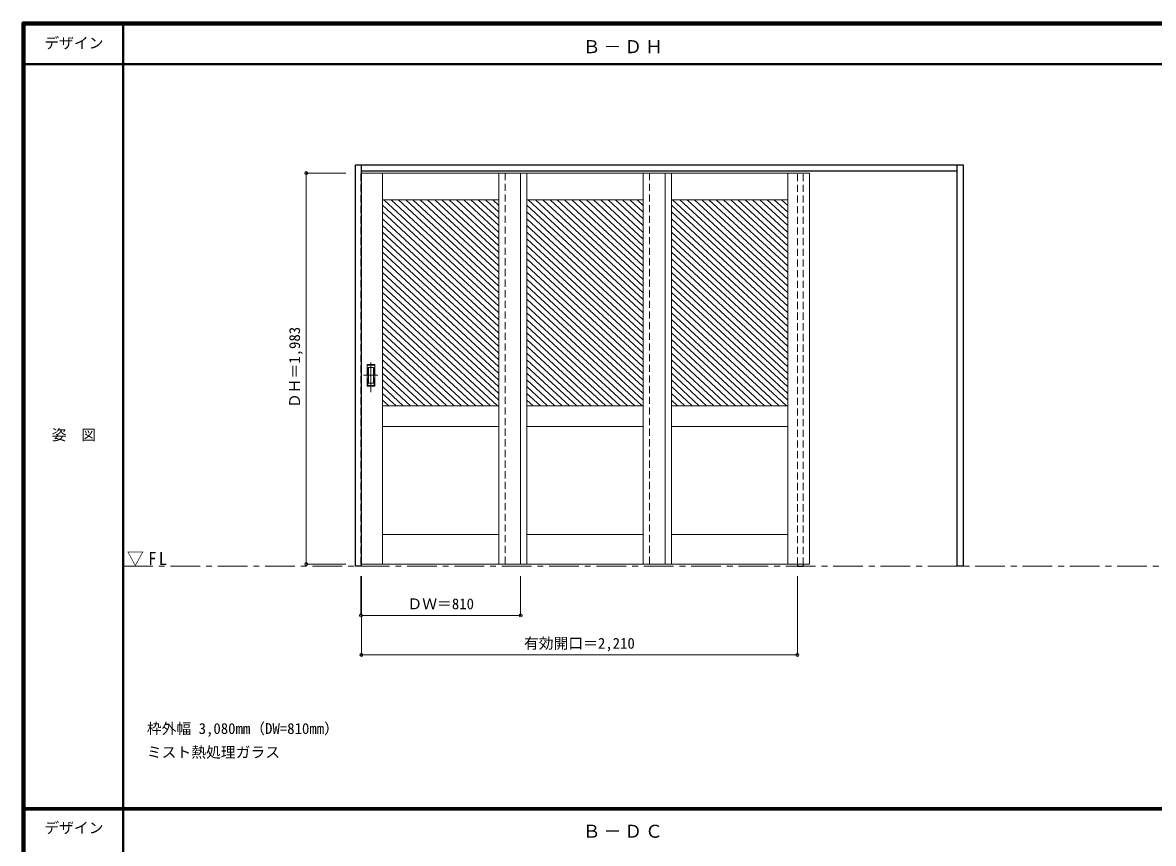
# Model space of a CAD drawing. Units: millimetres, scale not verified. Extents: x -6000 to 5700, y -4307 to 4260.
# Drawn here: x -6000 to -267, y 12 to 4175 of the extents above; entities that cross this region are included whole.
import ezdxf
from ezdxf.enums import TextEntityAlignment as Align

# ---------------------------------------------------------------- set-up
doc = ezdxf.new("R2010")
doc.units = ezdxf.units.MM
doc.header["$LTSCALE"] = 30
doc.header["$PDMODE"] = 32
doc.header["$PDSIZE"] = 15
doc.linetypes.add('CHAIN1', pattern=[8, 5, -1, 1, -1])
doc.linetypes.add('DASHED1', pattern=[1.8, 1.2, -0.6])
for name, color, linetype, lineweight in [('0-1_通り芯', 7, 'CHAIN1', 18), ('0-2_扉', 7, 'Continuous', 18), ('0-4_枠', 3, 'Continuous', 25), ('0-6_引手', 7, 'Continuous', 18), ('0-B_寸法', 4, 'Continuous', 9), ('0-C_ハッチ', 4, 'Continuous', 9), ('F-1_枠', 6, 'Continuous', 40)]:
    doc.layers.add(name, color=color, linetype=linetype, lineweight=lineweight)
doc.layers.add('0-A_文字', color=7, linetype='Continuous')
doc.layers.add('F-A_文字', color=7, linetype='Continuous')
doc.styles.add('ＭＳ ゴシック', font='')
doc.styles.get('ＭＳ ゴシック').set_extended_font_data('MS Gothic')

msp = doc.modelspace()

# ---------------------------------------------------------------- linework, layer by layer
at = {"layer": '0-1_通り芯'}
msp.add_line((-5490, 1418), (5690, 1418), dxfattribs=at)
at = {"layer": '0-2_扉', "color": 4, "linetype": 'DASHED1', "lineweight": 9}
for p, q in [((-4285, 3411.5), (-4282, 3411.5)), ((-4285, 1428.5), (-4285, 3411.5)), ((-3553, 3411.5), (-3553, 1428.5)), ((-2821, 3411.5), (-2821, 1428.5)), ((-2821, 3411.5), (-2821, 1428.5)), ((-4282, 1428.5), (-4285, 1428.5))]:
    msp.add_line(p, q, dxfattribs=at)
at = {"layer": '0-2_扉'}
for p, q in [((-3475, 3411.5), (-4282, 3411.5)), ((-4175, 3411.5), (-4175, 1428.5)), ((-3585, 3411.5), (-3585, 1428.5)), ((-2743, 3411.5), (-3550, 3411.5)), ((-3475, 3411.5), (-3475, 1428.5)), ((-3443, 3411.5), (-3443, 1428.5)), ((-2853, 3411.5), (-2853, 1428.5)), ((-2011, 3411.5), (-2818, 3411.5)), ((-2743, 3411.5), (-2743, 1428.5)), ((-2711, 3411.5), (-2711, 1428.5)), ((-2121, 3411.5), (-2121, 1428.5)), ((-2011, 3411.5), (-2011, 1428.5)), ((-3585, 3276.5), (-4175, 3276.5)), ((-2853, 3276.5), (-3443, 3276.5)), ((-2121, 3276.5), (-2711, 3276.5)), ((-4175, 2231.5), (-3585, 2231.5)), ((-3603.5, 2231.5), (-3792.5, 2231.5)), ((-3443, 2231.5), (-2853, 2231.5)), ((-2871.5, 2231.5), (-3060.5, 2231.5)), ((-2711, 2231.5), (-2121, 2231.5)), ((-2139.5, 2231.5), (-2328.5, 2231.5)), ((-3585, 2126.5), (-4175, 2126.5)), ((-2853, 2126.5), (-3443, 2126.5)), ((-2121, 2126.5), (-2711, 2126.5)), ((-3585, 1578.5), (-4175, 1578.5)), ((-2853, 1578.5), (-3443, 1578.5)), ((-2121, 1578.5), (-2711, 1578.5)), ((-3475, 1428.5), (-4282, 1428.5)), ((-2743, 1428.5), (-3550, 1428.5)), ((-2011, 1428.5), (-2818, 1428.5))]:
    msp.add_line(p, q, dxfattribs=at)
at = {"layer": '0-4_枠'}
for p, q in [((-4282, 1418), (-4282, 3453)), ((-1262, 1418), (-1262, 3453)), ((-4282, 3423), (-1262, 3423)), ((-2072, 1428.5), (-2072, 1418)), ((-2072, 1418), (-2042, 1418)), ((-2042, 1428.5), (-2042, 1418)), ((-1232, 1418), (-1262, 1418))]:
    msp.add_line(p, q, dxfattribs=at)
at = {"layer": '0-4_枠', "color": 4, "linetype": 'DASHED1', "lineweight": 9}
for p, q in [((-2072, 1426), (-2072, 3423)), ((-2042, 1426), (-2042, 3423))]:
    msp.add_line(p, q, dxfattribs=at)
at = {"layer": '0-4_枠'}
for points in [[(-4282, 1418), (-4312, 1418), (-4312, 3453)], [(-4312, 3453), (-1232, 3453), (-1232, 1418)]]:
    msp.add_lwpolyline(points, dxfattribs=at)
at = {"layer": '0-6_引手', "linetype": 'CHAIN1'}
for p, q in [((-4234, 2300.77), (-4234, 2471.62)), ((-4272.07, 2386), (-4199.56, 2386))]:
    msp.add_line(p, q, dxfattribs=at)
at = {"layer": '0-6_引手'}
for p, q in [((-4253, 2441), (-4215, 2441)), ((-4253, 2331), (-4253, 2441)), ((-4246.5, 2425), (-4221.5, 2425)), ((-4246.5, 2347), (-4246.5, 2425)), ((-4221.5, 2347), (-4221.5, 2425)), ((-4215, 2331), (-4215, 2441)), ((-4253, 2331), (-4215, 2331)), ((-4246.5, 2347), (-4221.5, 2347))]:
    msp.add_line(p, q, dxfattribs=at)
at = {"layer": '0-6_引手', "linetype": 'DASHED1'}
for p, q in [((-4218, 2335), (-4218, 2437)), ((-4250, 2335), (-4218, 2335))]:
    msp.add_line(p, q, dxfattribs=at)
msp.add_lwpolyline([(-4250, 2335), (-4250, 2437), (-4218, 2437)], dxfattribs=at)
at = {"layer": '0-B_寸法'}
for p, q in [((-4562, 3411.5), (-4562, 1428.5)), ((-4562, 3411.5), (-4362, 3411.5)), ((-4562, 1428.5), (-4362, 1428.5)), ((-4285, 1168), (-4285, 1368)), ((-4282, 968), (-4282, 1368)), ((-3475, 1168), (-3475, 1368)), ((-2072, 968), (-2072, 1368)), ((-4285, 1168), (-3475, 1168)), ((-4282, 968), (-2072, 968))]:
    msp.add_line(p, q, dxfattribs=at)
at = {"layer": '0-B_寸法', "color": 7}
for p in [(-4562, 3411.5), (-4562, 1428.5), (-4285, 1168), (-3475, 1168), (-4282, 968), (-2072, 968)]:
    msp.add_point(p, dxfattribs=at)
at = {"layer": '0-C_ハッチ'}
for p, q in [((-4168.3, 3276.5), (-3585, 2736.41)), ((-4131.5, 3276.5), (-3585, 2770.48)), ((-4094.71, 3276.5), (-3585, 2804.55)), ((-4057.91, 3276.5), (-3585, 2838.62)), ((-4021.11, 3276.5), (-3585, 2872.69)), ((-3984.32, 3276.5), (-3585, 2906.76)), ((-3947.52, 3276.5), (-3585, 2940.84)), ((-3910.72, 3276.5), (-3585, 2974.91)), ((-3873.93, 3276.5), (-3585, 3008.98)), ((-3837.13, 3276.5), (-3585, 3043.05)), ((-3800.33, 3276.5), (-3585, 3077.12)), ((-3763.53, 3276.5), (-3585, 3111.19)), ((-3726.74, 3276.5), (-3585, 3145.26)), ((-3689.94, 3276.5), (-3585, 3179.33)), ((-3653.14, 3276.5), (-3585, 3213.4)), ((-3616.35, 3276.5), (-3585, 3247.47)), ((-3436.3, 3276.5), (-2853, 2736.41)), ((-3399.5, 3276.5), (-2853, 2770.48)), ((-3362.71, 3276.5), (-2853, 2804.55)), ((-3325.91, 3276.5), (-2853, 2838.62)), ((-3289.11, 3276.5), (-2853, 2872.69)), ((-3252.32, 3276.5), (-2853, 2906.76)), ((-3215.52, 3276.5), (-2853, 2940.84)), ((-3178.72, 3276.5), (-2853, 2974.91)), ((-3141.93, 3276.5), (-2853, 3008.98)), ((-3105.13, 3276.5), (-2853, 3043.05)), ((-3068.33, 3276.5), (-2853, 3077.12)), ((-3031.53, 3276.5), (-2853, 3111.19)), ((-2994.74, 3276.5), (-2853, 3145.26)), ((-2957.94, 3276.5), (-2853, 3179.33)), ((-2921.14, 3276.5), (-2853, 3213.4)), ((-2884.35, 3276.5), (-2853, 3247.47)), ((-2704.3, 3276.5), (-2121, 2736.41)), ((-2667.5, 3276.5), (-2121, 2770.48)), ((-2630.71, 3276.5), (-2121, 2804.55)), ((-2593.91, 3276.5), (-2121, 2838.62)), ((-2557.11, 3276.5), (-2121, 2872.69)), ((-2520.32, 3276.5), (-2121, 2906.76)), ((-2483.52, 3276.5), (-2121, 2940.84)), ((-2446.72, 3276.5), (-2121, 2974.91)), ((-2409.93, 3276.5), (-2121, 3008.98)), ((-2373.13, 3276.5), (-2121, 3043.05)), ((-2336.33, 3276.5), (-2121, 3077.12)), ((-2299.53, 3276.5), (-2121, 3111.19)), ((-2262.74, 3276.5), (-2121, 3145.26)), ((-2225.94, 3276.5), (-2121, 3179.33)), ((-2189.14, 3276.5), (-2121, 3213.4)), ((-2152.35, 3276.5), (-2121, 3247.47)), ((-4175, 3248.63), (-3585, 2702.34)), ((-4175, 3214.56), (-3585, 2668.27)), ((-3443, 3248.63), (-2853, 2702.34)), ((-3443, 3214.56), (-2853, 2668.27)), ((-2711, 3248.63), (-2121, 2702.34)), ((-2711, 3214.56), (-2121, 2668.27)), ((-4175, 3180.49), (-3585, 2634.2)), ((-3443, 3180.49), (-2853, 2634.2)), ((-2711, 3180.49), (-2121, 2634.2)), ((-4175, 3146.42), (-3585, 2600.12)), ((-4175, 3112.35), (-3585, 2566.05)), ((-3443, 3146.42), (-2853, 2600.12)), ((-3443, 3112.35), (-2853, 2566.05)), ((-2711, 3146.42), (-2121, 2600.12)), ((-2711, 3112.35), (-2121, 2566.05)), ((-4175, 3078.28), (-3585, 2531.98)), ((-4175, 3044.21), (-3585, 2497.91)), ((-3443, 3078.28), (-2853, 2531.98)), ((-3443, 3044.21), (-2853, 2497.91)), ((-2711, 3078.28), (-2121, 2531.98)), ((-2711, 3044.21), (-2121, 2497.91)), ((-4175, 3010.14), (-3585, 2463.84)), ((-3443, 3010.14), (-2853, 2463.84)), ((-2711, 3010.14), (-2121, 2463.84)), ((-4175, 2976.07), (-3585, 2429.77)), ((-4175, 2941.99), (-3585, 2395.7)), ((-3443, 2976.07), (-2853, 2429.77)), ((-3443, 2941.99), (-2853, 2395.7)), ((-2711, 2976.07), (-2121, 2429.77)), ((-2711, 2941.99), (-2121, 2395.7)), ((-4175, 2907.92), (-3585, 2361.63)), ((-4175, 2873.85), (-3585, 2327.56)), ((-3443, 2907.92), (-2853, 2361.63)), ((-3443, 2873.85), (-2853, 2327.56)), ((-2711, 2907.92), (-2121, 2361.63)), ((-2711, 2873.85), (-2121, 2327.56)), ((-4175, 2839.78), (-3585, 2293.49)), ((-3443, 2839.78), (-2853, 2293.49)), ((-2711, 2839.78), (-2121, 2293.49)), ((-4175, 2805.71), (-3585, 2259.41)), ((-4175, 2771.64), (-3591.65, 2231.5)), ((-3443, 2805.71), (-2853, 2259.41)), ((-3443, 2771.64), (-2859.65, 2231.5)), ((-2711, 2805.71), (-2121, 2259.41)), ((-2711, 2771.64), (-2127.65, 2231.5)), ((-4175, 2737.57), (-3628.45, 2231.5)), ((-4175, 2703.5), (-3665.24, 2231.5)), ((-3443, 2737.57), (-2896.45, 2231.5)), ((-3443, 2703.5), (-2933.24, 2231.5)), ((-2711, 2737.57), (-2164.45, 2231.5)), ((-2711, 2703.5), (-2201.24, 2231.5)), ((-4175, 2669.43), (-3702.04, 2231.5)), ((-3443, 2669.43), (-2970.04, 2231.5)), ((-2711, 2669.43), (-2238.04, 2231.5)), ((-4175, 2635.35), (-3738.84, 2231.5)), ((-4175, 2601.28), (-3775.63, 2231.5)), ((-3443, 2635.35), (-3006.84, 2231.5)), ((-3443, 2601.28), (-3043.63, 2231.5)), ((-2711, 2635.35), (-2274.84, 2231.5)), ((-2711, 2601.28), (-2311.63, 2231.5)), ((-4175, 2567.21), (-3812.43, 2231.5)), ((-4175, 2533.14), (-3849.23, 2231.5)), ((-3443, 2567.21), (-3080.43, 2231.5)), ((-3443, 2533.14), (-3117.23, 2231.5)), ((-2711, 2567.21), (-2348.43, 2231.5)), ((-2711, 2533.14), (-2385.23, 2231.5)), ((-4175, 2499.07), (-3886.02, 2231.5)), ((-3443, 2499.07), (-3154.02, 2231.5)), ((-2711, 2499.07), (-2422.02, 2231.5)), ((-4175, 2465), (-3922.82, 2231.5)), ((-4175, 2430.93), (-3959.62, 2231.5)), ((-3443, 2465), (-3190.82, 2231.5)), ((-3443, 2430.93), (-3227.62, 2231.5)), ((-2711, 2465), (-2458.82, 2231.5)), ((-2711, 2430.93), (-2495.62, 2231.5)), ((-4175, 2396.86), (-3996.41, 2231.5)), ((-4175, 2362.79), (-4033.21, 2231.5)), ((-3443, 2396.86), (-3264.41, 2231.5)), ((-3443, 2362.79), (-3301.21, 2231.5)), ((-2711, 2396.86), (-2532.41, 2231.5)), ((-2711, 2362.79), (-2569.21, 2231.5)), ((-4175, 2328.72), (-4070.01, 2231.5)), ((-4175, 2294.64), (-4106.8, 2231.5)), ((-3443, 2328.72), (-3338.01, 2231.5)), ((-3443, 2294.64), (-3374.8, 2231.5)), ((-2711, 2328.72), (-2606.01, 2231.5)), ((-2711, 2294.64), (-2642.8, 2231.5)), ((-4175, 2260.57), (-4143.6, 2231.5)), ((-3443, 2260.57), (-3411.6, 2231.5)), ((-2711, 2260.57), (-2679.6, 2231.5))]:
    msp.add_line(p, q, dxfattribs=at)
at = {"layer": 'F-1_枠'}
for p, q in [((-6000, 4175), (5700, 4175)), ((-6000, 4175), (-6000, -4205)), ((-6000, 4170), (5700, 4170)), ((-6000, 4165), (5700, 4165)), ((-5995, 4175), (-5995, -4205)), ((-5990, 4175), (-5990, -4205)), ((-5490, 4175), (-5490, -3790)), ((-6000, 3965), (5700, 3965)), ((-6000, 190.5), (5700, 190.5)), ((-6000, 187.5), (5700, 187.5)), ((-6000, 184.5), (5700, 184.5))]:
    msp.add_line(p, q, dxfattribs=at)

# ---------------------------------------------------------------- texts
at = {"layer": '0-A_文字', "style": 'ＭＳ ゴシック'}
for s, p in [('枠外幅 3,080mm（DW=810mm）', (-5370, 550.5)), ('ミスト熱処理ガラス', (-5370, 430.5))]:
    msp.add_text(s, height=54.99, dxfattribs=at).set_placement(p, align=Align.BOTTOM_LEFT)
at = {"layer": '0-A_文字', "char_height": 65.98, "attachment_point": 7, "style": 'ＭＳ ゴシック'}
for s, insert in [('\\T1.17;Ｂ－ＤＨ', (-3160, 4020)), ('\\T1.26;\\W0.95;▽FL', (-5471.25, 1418)), ('\\T1.17;Ｂ－ＤＣ', (-3160, 39.5))]:
    msp.add_mtext(s, dxfattribs=dict(at, insert=insert))
at = {"layer": '0-B_寸法', "color": 7, "style": 'ＭＳ ゴシック'}
msp.add_text('ＤＨ＝1,983', height=54.99, rotation=90, dxfattribs=at).set_placement((-4577, 2219.75), align=Align.BOTTOM_LEFT)
for s, p in [('ＤＷ＝810', (-4048.75, 1183)), ('有効開口＝2,210', (-3458.25, 983))]:
    msp.add_text(s, height=54.99, dxfattribs=at).set_placement(p, align=Align.BOTTOM_LEFT)
at = {"layer": 'F-A_文字', "style": 'ＭＳ ゴシック'}
for s, p in [('デザイン', (-5890, 4027.5)), ('姿\u3000図', (-5852.5, 2040.25)), ('デザイン', (-5890, 47))]:
    msp.add_text(s, height=54.99, dxfattribs=at).set_placement(p, align=Align.BOTTOM_LEFT)

doc.saveas('drawing.dxf')
